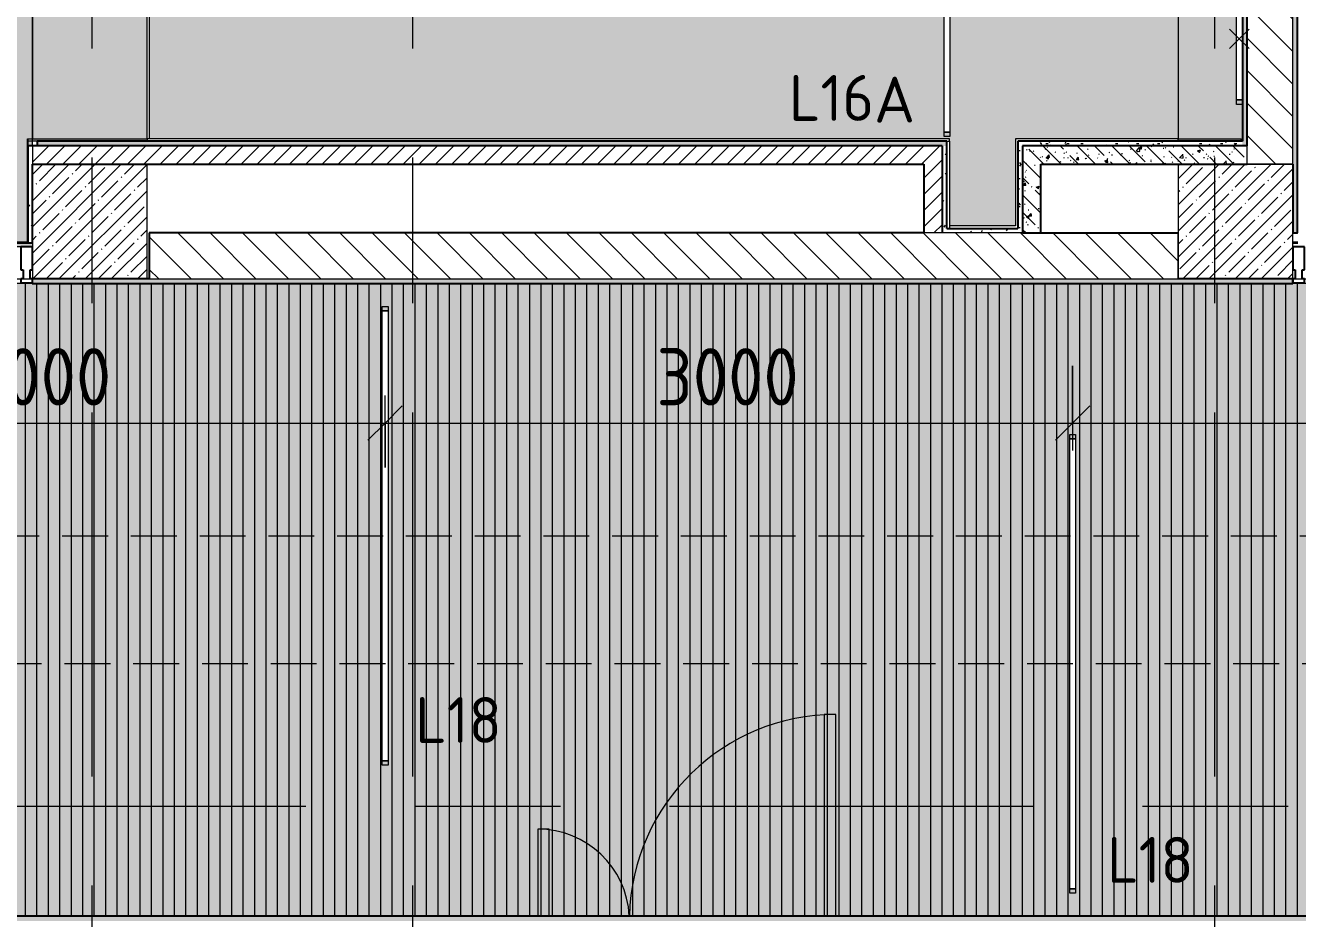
# Model space of a CAD drawing. Header units: millimetres. Extents: x 81094 to 272713, y -8553 to 29000.
# Drawn here: x 105520 to 111071, y 10610 to 14505 of the extents above; entities that cross this region are included whole.
import ezdxf

# ---------------------------------------------------------------- set-up
doc = ezdxf.new("R2010")
doc.units = ezdxf.units.MM
for name, pattern in [('200_ШТРИХ_ш1п0_6_', [160, 100, -60]), ('ADSK_Штрих_ш2 п1', [300, 200, -100]), ('Осевая', [3175, 635, -476.25, 1587.5, -476.25])]:
    doc.linetypes.add(name, pattern=pattern)
for name, color, linetype, lineweight in [('A-ANNO-DIMS', 7, 'Continuous', 9), ('A-ANNO-DIMS-100', 7, 'Continuous', 9), ('A-AREA-1', 7, '200_ШТРИХ_ш1п0_6_', 35), ('A-CLNG-PATT', 7, 'Continuous', 9), ('A-DETL', 7, 'Continuous', 9), ('A-DETL-1', 7, 'ADSK_Штрих_ш2 п1', 9), ('A-DOOR', 7, 'Continuous', 9), ('A-DOOR-1', 7, 'Continuous', 13), ('A-GLAZ-CWMG', 7, 'Continuous', 9), ('A-GLAZ-CWMG-1', 7, 'Continuous', 25), ('A-WALL', 7, 'Continuous', 9), ('E-LITE-EQPM-IDEN', 7, 'Continuous', 9), ('I-WALL', 7, 'Continuous', 9), ('S-COLS', 7, 'Continuous', 9), ('Оси-2', 7, 'Осевая', 9)]:
    doc.layers.add(name, color=color, linetype=linetype, lineweight=lineweight)
for name, color, linetype, lineweight, true_color in [('A-CLNG-1', 7, 'Continuous', 9, 0xc0c0c0), ('A-WALL-3', 7, 'Continuous', 25, 0x3c3c3c), ('A-WALL-FNSH-2', 7, 'Continuous', 13, 0x3c3c3c), ('E-LITE-EQPM-1', 1, 'Continuous', 9, 0xff0000), ('G-ANNO-TEXT-1', 1, 'Continuous', 9, 0xff0000)]:
    doc.layers.add(name, color=color, linetype=linetype, lineweight=lineweight, true_color=true_color)
doc.layers.add('A-CLNG-PATT-1', color=7, linetype='Continuous', lineweight=9, transparency=1)
doc.styles.add('GOST Common', font='GOST_Common.ttf', dxfattribs={"height": 200})
doc.styles.add('ISOCPEUR', font='isocpeur.ttf', dxfattribs={"width": 0.9, "height": 250})
doc.styles.add('ISOCPEUR_2', font='isocpeur.ttf', dxfattribs={"height": 200})
doc.dimstyles.new('ISO-2_5_0_9К_БОЛЬШОЙ', dxfattribs={"dimscale": 304.8, "dimtxt": 248.995294, "dimasz": 0.492126, "dimexe": 0.393701, "dimexo": 0.984252, "dimgap": 0, "dimtad": 1, "dimdec": 0, "dimrnd": 10, "dimzin": 0, "dimdsep": 46, "dimtxsty": 'ISOCPEUR', "dimblk1": 'OBLIQUE', "dimblk2": 'OBLIQUE', "dimsah": 1, "dimcen": 0.09, "dimdle": 0.393701, "dimazin": 0, "dimtfac": 1, "dimtdec": 4, "dimtix": 1, "dimtmove": 0, "dimatfit": 3, "dimfxl": 1, "dimtvp": 1, "dimtolj": 1, "dimtzin": 0, "dimarcsym": 2})
pattern_1 = [(135, (0, 0), (-70.71068, -70.71068), [])]
pattern_2 = [(45, (0, 0), (-57.024626, 57.024626), []), (45, (57.025, 0), (-57.024626, 57.024626), [100.806, -20.161, 3.353, -16.808])]
pattern_3 = [(135, (0, 0), (-75.43415, -75.43415), [106.68, -17.78, 3.556, -17.78]), (135, (0, 75.39), (-75.43415, -75.43415), []), (50, (0, 0), (127.52922, -11.15758), [13.335, -146.685]), (355, (0, 0), (-24.66966, 133.74002), [10.668, -117.348]), (100.451, (10.63, -0.93), (102.85973, 122.58178), [11.333, -124.663]), (46.184, (0, 35.56), (189.75516, -29.43036), [20.002, -220.027]), (96.636, (15.81, 33.1), (166.1822, 173.1996), [17, -186.995]), (351.184, (0, 35.56), (166.18393, 173.19757), [16.002, -176.022]), (21, (17.78, 26.67), (106.130265, -71.58603), [13.335, -146.685]), (326, (17.78, 26.67), (43.26188, 128.93175), [10.668, -117.348]), (71.451, (26.62, 20.7), (149.39198, 57.34505), [11.333, -124.663]), (37.5, (0, 0), (2.162228, 59.188357), [3.353, -112.573, 3.353, -115.773, -117.792]), (37.5, (0, 0), (2.162228, 59.188357), [-235.052, 3.353, -114.44]), (7.5, (0, 0), (46.773857, 70.126152), [3.353, -64.567, 3.353, -109.906, -44.894]), (7.5, (0, 0), (46.773857, 70.126152), [-181.178, 3.353, -41.542]), (327.5, (-39.65, 0), (94.913671, -4.010093), [3.353, -41.097, 3.353, -135.331, -184.023]), (327.5, (-39.65, 0), (94.913671, -4.010093), [-183.134, 3.353, -180.67]), (317.5, (-57.43, 0), (103.69057, 17.79882), [3.353, -54.432, 3.353, -88.748, -130.683]), (317.5, (-57.43, 0), (103.69057, 17.79882), [-149.885, 3.353, -127.33])]
pattern_4 = [(0, (0, 0), (121.92, 30.48), [10.058, -81.382, 10.058, -81.382, -487.68]), (0, (0, 0), (121.92, 30.48), [-182.88, 10.058, -172.822, 10.058, -81.382, -213.36]), (0, (0, 0), (121.92, 30.48), [-457.2, 10.058, -50.902, 10.058, -142.342]), (120, (45.72, 15.24), (-87.356454, 90.345817), [10.058, -81.382, 10.058, -81.382, -487.68]), (120, (45.72, 15.24), (-87.356454, 90.345817), [-182.88, 10.058, -172.822, 10.058, -81.382, -213.36]), (120, (45.72, 15.24), (-87.356454, 90.345817), [-457.2, 10.058, -50.902, 10.058, -142.342]), (240, (60.96, 76.2), (-34.563546, -120.825817), [10.058, -81.382, 10.058, -81.382, -487.68]), (240, (60.96, 76.2), (-34.563546, -120.825817), [-182.88, 10.058, -172.822, 10.058, -81.382, -213.36]), (240, (60.96, 76.2), (-34.563546, -120.825817), [-457.2, 10.058, -50.902, 10.058, -142.342])]
pattern_5 = [(45, (0, 0), (-35.35534, 35.35534), [])]

# ---------------------------------------------------------------- blocks, each defined once
blk = doc.blocks.new('110_Дверь_СКБ_2Ст - Д-2а_л_ Из коридора на лестницу-32216062-План расстановки осветительного оборудования 2 этажа в осях 23-33')
at = {"layer": 'A-DOOR'}
for centre, radius, start, end in [((662.5, 100), 900, 90, 178.6585), ((-637.5, 100), 400, 3.0274, 90)]:
    blk.add_arc(centre, radius, start, end, dxfattribs=at)
at = {"layer": 'A-DOOR-1'}
for p, q in [((662.5, 1000), (612.5, 1000)), ((612.5, 1000), (612.5, 121)), ((662.5, 121), (662.5, 1000)), ((-637.5, 500), (-637.5, 121)), ((-587.5, 500), (-637.5, 500)), ((-587.5, 121), (-587.5, 500))]:
    blk.add_line(p, q, dxfattribs=at)
blk = doc.blocks.new('Downlight - Strip - Светильник на шинотреке поворотный-27652151-План расстановки осветительного оборудования 2 этажа в осях 23-33')
at = {"layer": 'E-LITE-EQPM-1'}
for p, q in [((-1100, -231.3), (-1100, -205.9)), ((-1100, -205.9), (-1080.9, -205.9)), ((-1080.9, -231.3), (-1080.9, -205.9)), ((-1080.9, -205.9), (1081, -205.9)), ((-1080.9, -205.9), (-1080.9, -231.3)), ((-1080.9, -231.3), (-1080.9, -205.9)), ((-1080.9, -205.9), (1081, -205.9)), ((1081, -205.9), (1081, -231.3)), ((1081, -231.3), (1081, -205.9)), ((1081, -205.9), (1100, -205.9)), ((1081, -205.9), (1081, -231.3)), ((1100, -205.9), (1100, -231.3)), ((-1080.9, -231.3), (-1100, -231.3)), ((1081, -231.3), (-1080.9, -231.3)), ((1081, -231.3), (-1080.9, -231.3)), ((1100, -231.3), (1081, -231.3))]:
    blk.add_line(p, q, dxfattribs=at)
blk = doc.blocks.new('Downlight - Strip - Лента_подстветка-27653103-План расстановки осветительного оборудования 2 этажа в осях 23-33')
at = {"layer": 'E-LITE-EQPM-1'}
for p, q in [((-3000, -231.3), (-3000, -205.9)), ((-3000, -205.9), (-2980.9, -205.9)), ((-2980.9, -231.3), (-2980.9, -205.9)), ((-2980.9, -205.9), (2981, -205.9)), ((-2980.9, -205.9), (-2980.9, -231.3)), ((-2980.9, -231.3), (-2980.9, -205.9)), ((-2980.9, -205.9), (2981, -205.9)), ((-2980.9, -231.3), (-3000, -231.3)), ((2981, -231.3), (-2980.9, -231.3)), ((2981, -231.3), (-2980.9, -231.3))]:
    blk.add_line(p, q, dxfattribs=at)
blk = doc.blocks.new('Downlight - Strip - 2000 мм-27655400-План расстановки осветительного оборудования 2 этажа в осях 23-33')
at = {"layer": 'E-LITE-EQPM-1'}
for p, q in [((-1000, -231.3), (-1000, -205.9)), ((-1000, -205.9), (-980.9, -205.9)), ((-980.9, -231.3), (-980.9, -205.9)), ((-980.9, -205.9), (981, -205.9)), ((-980.9, -205.9), (-980.9, -231.3)), ((-980.9, -231.3), (-980.9, -205.9)), ((-980.9, -205.9), (981, -205.9)), ((981, -205.9), (981, -231.3)), ((981, -231.3), (981, -205.9)), ((981, -205.9), (1000, -205.9)), ((981, -205.9), (981, -231.3)), ((1000, -205.9), (1000, -231.3)), ((-980.9, -231.3), (-1000, -231.3)), ((981, -231.3), (-980.9, -231.3)), ((981, -231.3), (-980.9, -231.3)), ((1000, -231.3), (981, -231.3))]:
    blk.add_line(p, q, dxfattribs=at)
blk = doc.blocks.new('Прямоугольный импост - Импост структурный с накладкой - 160мм Темный-32426407-План расстановки осветительного оборудования 2 этажа в осях 23-33')
at = {"layer": 'A-GLAZ-CWMG-1'}
for p, q in [((-50, 0), (-50, 17)), ((-50, 17), (0, 17)), ((-40, 0), (-50, 0)), ((-40, -40), (-40, 0)), ((0, 0), (-10, 0)), ((-10, 0), (-10, -40)), ((0, 17), (0, 0)), ((-50, -140), (-50, -40)), ((-50, -40), (-40, -40)), ((-10, -40), (0, -40)), ((0, -40), (0, -140)), ((0, -140), (-50, -140))]:
    blk.add_line(p, q, dxfattribs=at)
blk = doc.blocks.new('Прямоугольный импост - Импост структурный с накладкой - 160мм Темный-32428323-План расстановки осветительного оборудования 2 этажа в осях 23-33')
at = {"layer": 'A-GLAZ-CWMG-1'}
for p, q in [((-50, 40), (-50, 140)), ((-50, 140), (0, 140)), ((0, 140), (0, 40)), ((-40, 40), (-50, 40)), ((-50, -17), (-50, 0)), ((-50, 0), (-40, 0)), ((-40, 0), (-40, 40)), ((-10, 40), (-10, 0)), ((0, 40), (-10, 40)), ((-10, 0), (0, 0)), ((0, 0), (0, -17)), ((0, -17), (-50, -17))]:
    blk.add_line(p, q, dxfattribs=at)
blk = doc.blocks.new('DIMBLOCK117-План расстановки осветительного оборудования 2 этажа в осях 23-33')
at = {"layer": 'A-ANNO-DIMS-100'}
for p, q in [((104089, 13021), (104089, 12651.2)), ((104089, 12771.2), (104089, 13021)), ((107089, 12577.2), (107089, 12891.2)), ((104089, 12771.2), (107089, 12771.2)), ((107089, 12771.2), (107089, 12577.2))]:
    blk.add_line(p, q, dxfattribs=at)
at = {"layer": 'A-ANNO-DIMS-100', "lineweight": 20}
for p, q in [((104089, 12771.2), (104164, 12846.2)), ((107089, 12771.2), (107164, 12846.2)), ((104089, 12771.2), (104014, 12696.2)), ((107089, 12771.2), (107014, 12696.2))]:
    blk.add_line(p, q, dxfattribs=at)
at = {"layer": 'A-ANNO-DIMS-100', "color": 0, "insert": (105273, 13097.8), "char_height": 250, "width": 758.478, "attachment_point": 1, "line_spacing_factor": 1.149209, "style": 'ISOCPEUR'}
blk.add_mtext('3000', dxfattribs=at)
blk = doc.blocks.new('_Oblique')
at = {"color": 0, "linetype": 'ByBlock', "lineweight": -2}
blk.add_line((-0.5, -0.5), (0.5, 0.5), dxfattribs=at)
blk = doc.blocks.new('DIMBLOCK118-План расстановки осветительного оборудования 2 этажа в осях 23-33')
at = {"layer": 'A-ANNO-DIMS-100'}
for p, q in [((110089, 13021), (110089, 12651.2)), ((110089, 12771.2), (110089, 13021)), ((107089, 12577.2), (107089, 12891.2)), ((107089, 12771.2), (110089, 12771.2)), ((107089, 12771.2), (107089, 12577.2))]:
    blk.add_line(p, q, dxfattribs=at)
at = {"layer": 'A-ANNO-DIMS-100', "lineweight": 20}
for p, q in [((107089, 12771.2), (107164, 12846.2)), ((110089, 12771.2), (110164, 12846.2)), ((107089, 12771.2), (107014, 12696.2)), ((110089, 12771.2), (110014, 12696.2))]:
    blk.add_line(p, q, dxfattribs=at)
at = {"layer": 'A-ANNO-DIMS-100', "color": 0, "insert": (108273, 13097.8), "char_height": 250, "width": 758.478, "attachment_point": 1, "line_spacing_factor": 1.149209, "style": 'ISOCPEUR'}
blk.add_mtext('3000', dxfattribs=at)
blk = doc.blocks.new('DIMBLOCK119-План расстановки осветительного оборудования 2 этажа в осях 23-33')
at = {"layer": 'A-ANNO-DIMS-100'}
for p, q in [((110089, 13021), (110089, 12651.2)), ((110089, 12771.2), (110089, 13021)), ((113089, 12577.2), (113089, 12891.2)), ((110089, 12771.2), (113089, 12771.2)), ((113089, 12771.2), (113089, 12577.2))]:
    blk.add_line(p, q, dxfattribs=at)
at = {"layer": 'A-ANNO-DIMS-100', "lineweight": 20}
for p, q in [((110089, 12771.2), (110164, 12846.2)), ((113089, 12771.2), (113164, 12846.2)), ((110089, 12771.2), (110014, 12696.2)), ((113089, 12771.2), (113014, 12696.2))]:
    blk.add_line(p, q, dxfattribs=at)
at = {"layer": 'A-ANNO-DIMS-100', "color": 0, "insert": (111273, 13097.8), "char_height": 250, "width": 758.478, "attachment_point": 1, "line_spacing_factor": 1.149209, "style": 'ISOCPEUR'}
blk.add_mtext('3000', dxfattribs=at)

msp = doc.modelspace()

# ---------------------------------------------------------------- hatches: boundary and pattern name
at = {"layer": 'A-CLNG-PATT'}
h = msp.add_hatch(dxfattribs=at)
h.set_pattern_fill('FP_22', color=256, style=0, pattern_type=2)
h.set_pattern_definition([(90, (120019.74, 2935.26), (-50, 3e-15), [])])
h.paths.add_polyline_path([(120779.1, 10621), (121189, 10621), (121189, 12429), (120359, 12429), (120359, 13379), (98721, 13379), (98721, 11341), (100830, 11341), (100830, 10621), (119101.7, 10621)])
h.paths.add_polyline_path([(116101.7, 10740), (116076.3, 10740), (116076.3, 12701.9), (116101.7, 12701.9), (116101.7, 12034.9)])
h.paths.add_polyline_path([(110076.3, 10740), (110076.3, 12701.9), (110101.7, 12701.9), (110101.7, 10740)])
h.paths.add_polyline_path([(104101.7, 10740), (104076.3, 10740), (104076.3, 12701.9), (104101.7, 12701.9), (104101.7, 10923.9)])
h.paths.add_polyline_path([(119101.7, 11298), (119076.3, 11298), (119076.3, 13259.9), (119101.7, 13259.9), (119101.7, 12312.6)])
h.paths.add_polyline_path([(113076.3, 11298), (113076.3, 13259.9), (113101.7, 13259.9), (113101.7, 11298)])
h.paths.add_polyline_path([(107076.3, 11298), (107076.3, 13259.9), (107101.7, 13259.9), (107101.7, 11298)])
h.paths.add_polyline_path([(101101.7, 11298), (101076.3, 11298), (101076.3, 13259.9), (101101.7, 13259.9), (101101.7, 11356.1)])
at = {"layer": 'A-CLNG-PATT-1'}
h = msp.add_hatch(color=256, dxfattribs=at)
h.paths.add_polyline_path([(105510, 13540), (105550, 13540), (105549, 13557), (105530, 13557), (105530, 13980), (105550, 13980), (105549, 14000), (105530, 14000), (105530, 14011), (105550, 14011), (105550, 21129), (101171, 21129), (101171, 20749), (100820, 20749), (100820, 13920), (101121, 13920), (101121, 13540), (105500, 13540)])
h.paths.add_polyline_path([(109833, 13631), (109839, 13631), (109839, 14011), (110550, 14011), (110550, 20308), (110330, 20308), (110329, 21129), (108491, 21129), (108490, 20749), (108130, 20749), (108130, 21129), (106070, 21129), (106070, 20749), (106060, 20749), (106060, 14011), (109551, 14011), (109551, 13631), (109557.1, 13631)])
h.paths.add_polyline_path([(109540, 14040), (109528.3, 14040), (109528.3, 16201.9), (109553.7, 16201.9), (109553.7, 14040), (109545, 14040)])
h.paths.add_polyline_path([(109553.7, 16240), (109528.3, 16240), (109528.3, 18401.9), (109553.7, 18401.9), (109553.7, 16567.7)])
h.paths.add_polyline_path([(109553.7, 18440), (109528.3, 18440), (109528.3, 20601.9), (109553.7, 20601.9), (109553.7, 20329)])
h = msp.add_hatch(color=256, dxfattribs=at)
h.paths.add_polyline_path([(110803.6, 14000), (110830, 14000), (110829, 20308), (110550, 20308), (110550, 14000)])
h.paths.add_polyline_path([(106050, 14000), (106050, 20749), (105549, 20749), (105549, 14000), (105570, 14000)])
h.paths.add_polyline_path([(110822, 14180.1), (110803.6, 14180.1), (110803.6, 20142), (110829, 20142), (110829, 14180.1)])
h = msp.add_hatch(color=256, dxfattribs=at)
h.paths.add_polyline_path([(121189, 10621), (121189, 12429), (120359, 12429), (120359, 13379), (98721, 13379), (98721, 11341), (100830, 11341), (100830, 10621), (120779.1, 10621)])
h.paths.add_polyline_path([(116076.3, 10740), (116076.3, 12701.9), (116101.7, 12701.9), (116101.7, 10740)])
h.paths.add_polyline_path([(110076.3, 10740), (110076.3, 12701.9), (110101.7, 12701.9), (110101.7, 10740)])
h.paths.add_polyline_path([(104101.7, 10740), (104076.3, 10740), (104076.3, 12701.9), (104101.7, 12701.9), (104101.7, 10923.9)])
h.paths.add_polyline_path([(119076.3, 11298), (119076.3, 13259.9), (119101.7, 13259.9), (119101.7, 11298)])
h.paths.add_polyline_path([(113076.3, 11298), (113076.3, 13259.9), (113101.7, 13259.9), (113101.7, 11298)])
h.paths.add_polyline_path([(107101.7, 11298), (107076.3, 11298), (107076.3, 13259.9), (107101.7, 13259.9), (107101.7, 11341)])
h.paths.add_polyline_path([(101101.7, 11298), (101076.3, 11298), (101076.3, 13259.9), (101101.7, 13259.9), (101101.7, 11341)])
at = {"layer": 'I-WALL'}
h = msp.add_hatch(dxfattribs=at)
h.set_pattern_fill('FP_19', color=256, style=0, pattern_type=2)
h.set_pattern_definition(pattern_4)
h.paths.add_polyline_path([(111070, 13600), (111070, 21130), (111050, 21130), (111050, 13600)])
h = msp.add_hatch(dxfattribs=at)
h.set_pattern_fill('FP_3', color=256, style=0, pattern_type=2)
h.set_pattern_definition(pattern_1)
h.paths.add_polyline_path([(110850, 13900), (111050, 13900), (111050, 20900), (110850, 20900), (110850, 13980)])
h = msp.add_hatch(dxfattribs=at)
h.set_pattern_fill('FP_19', color=256, style=0, pattern_type=2)
h.set_pattern_definition(pattern_4)
h.paths.add_polyline_path([(110850, 13980), (110850, 20329), (110830, 20329), (110830, 13980)])
h = msp.add_hatch(dxfattribs=at)
h.set_pattern_fill('FP_19', color=256, style=0, pattern_type=2)
h.set_pattern_definition(pattern_4)
h.paths.add_polyline_path([(109520, 13980), (109540, 13980), (109540, 14000), (105570, 14000), (105570, 13980), (109142.4, 13980)])
h = msp.add_hatch(dxfattribs=at)
h.set_pattern_fill('FP_19', color=256, style=0, pattern_type=2)
h.set_pattern_definition(pattern_4)
h.paths.add_polyline_path([(109850, 13600), (109870, 13600), (109870, 14000), (109850, 14000), (109850, 13620)])
h = msp.add_hatch(dxfattribs=at)
h.set_pattern_fill('FP_19', color=256, style=0, pattern_type=2)
h.set_pattern_definition(pattern_4)
h.paths.add_polyline_path([(110830, 13980), (110830, 14000), (109870, 14000), (109870, 13980), (110435.4, 13980)])
h = msp.add_hatch(dxfattribs=at)
h.set_pattern_fill('FP_19', color=256, style=0, pattern_type=2)
h.set_pattern_definition(pattern_4)
h.paths.add_polyline_path([(105550, 13557), (105550, 13980), (105530, 13980), (105530, 13557)])
h = msp.add_hatch(dxfattribs=at)
h.set_pattern_fill('FP_4', color=256, style=0, pattern_type=2)
h.set_pattern_definition(pattern_5)
h.paths.add_polyline_path([(109440, 13900), (109520, 13900), (109520, 13980), (105550, 13980), (105550, 13900), (109142.4, 13900)])
h = msp.add_hatch(dxfattribs=at)
h.set_pattern_fill('FP_19', color=256, style=0, pattern_type=2)
h.set_pattern_definition(pattern_4)
h.paths.add_polyline_path([(109540, 13600), (109540, 13980), (109520, 13980), (109520, 13600)])
h = msp.add_hatch(dxfattribs=at)
h.set_pattern_fill('FP_8', color=256, style=0, pattern_type=2)
h.set_pattern_definition(pattern_3)
h.paths.add_polyline_path([(109950, 13600), (109950, 13980), (109870, 13980), (109870, 13600)])
h = msp.add_hatch(dxfattribs=at)
h.set_pattern_fill('FP_8', color=256, style=0, pattern_type=2)
h.set_pattern_definition(pattern_3)
h.paths.add_polyline_path([(110850, 13900), (110850, 13980), (109950, 13980), (109950, 13900), (110435.4, 13900)])
h = msp.add_hatch(dxfattribs=at)
h.set_pattern_fill('FP_4', color=256, style=0, pattern_type=2)
h.set_pattern_definition(pattern_5)
h.paths.add_polyline_path([(109520, 13600), (109520, 13900), (109440, 13900), (109440, 13600)])
h = msp.add_hatch(dxfattribs=at)
h.set_pattern_fill('FP_3', color=256, style=0, pattern_type=2)
h.set_pattern_definition(pattern_1)
h.paths.add_polyline_path([(110550, 13400), (110550, 13600), (106060, 13600), (106060, 13400), (110435.4, 13400)])
h = msp.add_hatch(dxfattribs=at)
h.set_pattern_fill('FP_19', color=256, style=0, pattern_type=2)
h.set_pattern_definition(pattern_4)
h.paths.add_polyline_path([(109540, 13600), (109850, 13600), (109850, 13620), (109540, 13620)])
h = msp.add_hatch(dxfattribs=at)
h.set_pattern_fill('FP_19', color=256, style=0, pattern_type=2)
h.set_pattern_definition(pattern_4)
h.paths.add_polyline_path([(110435.4, 13380), (111050.5, 13380), (111050.5, 13400), (105549.5, 13400), (105549.5, 13380), (109142.4, 13380)])
h = msp.add_hatch(dxfattribs=at)
h.set_pattern_fill('FP_19', color=256, style=0, pattern_type=2)
h.set_pattern_definition(pattern_4)
h.paths.add_polyline_path([(120779.1, 10600), (121190, 10600), (121190, 10620), (100809, 10620), (100809, 10600), (119330, 10600)])
at = {"layer": 'S-COLS'}
h = msp.add_hatch(dxfattribs=at)
h.set_pattern_fill('FP_2', color=256, style=0, pattern_type=2)
h.set_pattern_definition(pattern_2)
h.paths.add_polyline_path([(105550, 13400), (106050, 13400), (106050, 13900), (105550, 13900)])
h = msp.add_hatch(dxfattribs=at)
h.set_pattern_fill('FP_2', color=256, style=0, pattern_type=2)
h.set_pattern_definition(pattern_2)
h.paths.add_polyline_path([(110550, 13400), (111050, 13400), (111050, 13900), (110550, 13900), (110550, 13437.7)])

# ---------------------------------------------------------------- linework, layer by layer
at = {"layer": 'A-AREA-1'}
for p, q in [((105530, 13557), (101121, 13557)), ((111071, 13557), (111050, 13557))]:
    msp.add_line(p, q, dxfattribs=at)
at = {"layer": 'A-CLNG-1'}
for p, q in [((105549, 20749), (105549, 14000)), ((105550, 20749), (105550, 14011)), ((106050, 14011), (106050, 20749)), ((106060, 20749), (106060, 14011)), ((110550, 20308), (110550, 14011)), ((105570, 14000), (105549, 14000)), ((105550, 13980), (105550, 14000)), ((105550, 13557), (105550, 13540)), ((105550, 13540), (101150, 13540)), ((120359, 13379), (98721, 13379))]:
    msp.add_line(p, q, dxfattribs=at)
at = {"layer": 'A-DETL'}
for q in [(110773.9, 14489.4), (110858.7, 14489.4), (110773.9, 14404.5), (110858.7, 14404.5)]:
    msp.add_line((110816.3, 14446.9), q, dxfattribs=at)
at = {"layer": 'A-DETL-1'}
for p, q in [((90080, 12279), (119090, 12279)), ((116090, 11721), (86580, 11721))]:
    msp.add_line(p, q, dxfattribs=at)
at = {"layer": 'A-WALL'}
for p, q in [((111050, 13900), (111050, 20900)), ((105550, 13980), (105550, 13900)), ((110850, 13900), (110850, 13980)), ((110850, 13900), (111050, 13900)), ((109870, 13600), (109440, 13600)), ((110550, 13400), (110550, 13600)), ((106060, 13400), (110550, 13400))]:
    msp.add_line(p, q, dxfattribs=at)
at = {"layer": 'A-WALL-3'}
for p, q in [((111070, 13600), (111070, 21130)), ((110850, 13980), (110850, 20900)), ((110830, 20329), (110830, 14000)), ((109540, 14000), (105570, 14000)), ((105570, 14000), (105570, 13980)), ((109540, 13620), (109540, 14000)), ((109850, 14000), (109850, 13620)), ((110830, 14000), (109850, 14000)), ((105530, 13980), (105530, 13557)), ((109520, 13980), (105530, 13980)), ((109520, 13980), (109520, 13600)), ((109870, 13980), (109870, 13600)), ((110850, 13980), (109870, 13980)), ((105550, 13557), (105550, 13900)), ((105550, 13900), (109440, 13900)), ((109440, 13900), (109440, 13600)), ((109950, 13600), (109950, 13900)), ((109950, 13900), (110850, 13900)), ((111050, 13900), (111050, 13600)), ((109440, 13600), (106060, 13600)), ((106060, 13600), (106060, 13400)), ((109540, 13620), (109850, 13620)), ((109870, 13600), (110550, 13600)), ((111050, 13600), (111070, 13600)), ((105530, 13557), (105550, 13557)), ((106060, 13400), (105549.5, 13400)), ((105549.5, 13400), (105549.5, 13380)), ((105549.5, 13380), (111050.5, 13380)), ((111050.5, 13400), (110550, 13400)), ((111050.5, 13380), (111050.5, 13400)), ((121190, 10620), (100829, 10620))]:
    msp.add_line(p, q, dxfattribs=at)
at = {"layer": 'A-WALL-FNSH-2'}
for p, q in [((110830, 14001), (110830, 20309)), ((110829, 14180.1), (110829, 14001)), ((109551, 14011), (106050, 14011)), ((106050, 14011), (106050, 14000)), ((109540, 14000), (109551, 14000)), ((109551, 14000), (109551, 14011)), ((110550, 14011), (109839, 14011)), ((109839, 14011), (109839, 13631)), ((110550, 14000), (110550, 14011)), ((110829, 14001), (110830, 14001)), ((109839, 13631), (109551, 13631)), ((109551, 13631), (109551, 13620))]:
    msp.add_line(p, q, dxfattribs=at)
at = {"layer": 'I-WALL'}
for p, q in [((105529, 13557), (105529, 14011)), ((105529, 14011), (106049.2, 14011)), ((105530, 14011), (105530, 13980)), ((105549, 14000), (105530, 14000)), ((109551, 14000), (109551, 13631)), ((110550, 14011), (110824.5, 14011)), ((110824.5, 14000), (110824.5, 14011)), ((111070, 13600), (111071, 13600)), ((105530, 13557), (105529, 13557)), ((105550, 13379), (105550, 13380)), ((111050, 13379.5), (108320, 13379.5)), ((108320, 13379), (108320, 13379.5)), ((100830, 10621), (121189, 10621))]:
    msp.add_line(p, q, dxfattribs=at)
at = {"layer": 'S-COLS'}
for p, q in [((106050, 13900), (105550, 13900)), ((105550, 13900), (105550, 13400)), ((106050, 13400), (106050, 13900)), ((110850, 13900), (110550, 13900)), ((110550, 13900), (110550, 13600)), ((111050, 13900), (110850, 13900)), ((111050, 13400), (111050, 13900)), ((110550, 13600), (110550, 13400)), ((105550, 13400), (106050, 13400)), ((110550, 13400), (111050, 13400))]:
    msp.add_line(p, q, dxfattribs=at)
at = {"layer": 'Оси-2'}
for p, q in [((105810, 593.7), (105810, 19528.3)), ((107210, 593.7), (107210, 19528.3)), ((110710, 593.7), (110710, 19528.3)), ((84393.9, 13400), (122138, 13400)), ((84993.9, 11100), (122738, 11100))]:
    msp.add_line(p, q, dxfattribs=at)

# ---------------------------------------------------------------- block references
at = {"layer": 'A-DOOR'}
msp.add_blockref('110_Дверь_СКБ_2Ст - Д-2а_л_ Из коридора на лестницу-32216062-План расстановки осветительного оборудования 2 этажа в осях 23-33', (108392.5, 10500), dxfattribs=at)
at = {"layer": 'A-GLAZ-CWMG', "extrusion": (0, 0, -1), "rotation": 180}
msp.add_blockref('Прямоугольный импост - Импост структурный с накладкой - 160мм Темный-32426407-План расстановки осветительного оборудования 2 этажа в осях 23-33', (-105550, 13400), dxfattribs=at)
at = {"layer": 'A-GLAZ-CWMG', "extrusion": (0, 0, -1)}
msp.add_blockref('Прямоугольный импост - Импост структурный с накладкой - 160мм Темный-32428323-План расстановки осветительного оборудования 2 этажа в осях 23-33', (-111050.5, 13400), dxfattribs=at)
at = {"layer": 'E-LITE-EQPM-1'}
for name, p, rotation in [('Downlight - Strip - Лента_подстветка-27653103-План расстановки осветительного оборудования 2 этажа в осях 23-33', (110597.7, 17161), 89.9999999999999), ('Downlight - Strip - Светильник на шинотреке поворотный-27652151-План расстановки осветительного оборудования 2 этажа в осях 23-33', (109322.4, 15121), 89.99999999999984), ('Downlight - Strip - 2000 мм-27655400-План расстановки осветительного оборудования 2 этажа в осях 23-33', (106870.4, 12279), 89.9999999999999), ('Downlight - Strip - 2000 мм-27655400-План расстановки осветительного оборудования 2 этажа в осях 23-33', (109870.4, 11721), 89.9999999999999)]:
    msp.add_blockref(name, p, dxfattribs=dict(at, rotation=rotation))

# ---------------------------------------------------------------- texts
at = {"layer": 'E-LITE-EQPM-IDEN', "char_height": 200, "width": 472.996, "attachment_point": 1, "style": 'GOST Common'}
for s, insert in [('L16', (108851.4, 14289.1)), ('L18', (107220.7, 11576)), ('L18', (110239.8, 10965.8))]:
    msp.add_mtext(s, dxfattribs=dict(at, insert=insert))
at = {"layer": 'G-ANNO-TEXT-1', "insert": (109222.1, 14281.7), "char_height": 200, "width": 224.472, "attachment_point": 1, "style": 'ISOCPEUR_2'}
msp.add_mtext('\\fISOCPEUR|b0|i0|c204|p34|;А', dxfattribs=at)

# ---------------------------------------------------------------- dimensions: what is measured, and where the dimension line sits
at = {"layer": 'A-ANNO-DIMS'}
for base, p1, p2, picture, middle in [((107089, 12771.2), (104089, 12721), (107089, 12877.2), 'DIMBLOCK117-План расстановки осветительного оборудования 2 этажа в осях 23-33', (105589, 12896.2)), ((110089, 12771.2), (107089, 12877.2), (110089, 12721), 'DIMBLOCK118-План расстановки осветительного оборудования 2 этажа в осях 23-33', (108589, 12896.2)), ((113089, 12771.2), (110089, 12721), (113089, 12877.2), 'DIMBLOCK119-План расстановки осветительного оборудования 2 этажа в осях 23-33', (111589, 12896.2))]:
    dim = msp.add_linear_dim(base=base, p1=p1, p2=p2, dimstyle='ISO-2_5_0_9К_БОЛЬШОЙ', override={"dimpost": '<>', "dimfxl": 3004.065724}, dxfattribs=at)
    dim.commit()
    dim.dimension.update_dxf_attribs({"geometry": picture, "text_midpoint": middle})

doc.saveas('drawing.dxf')
